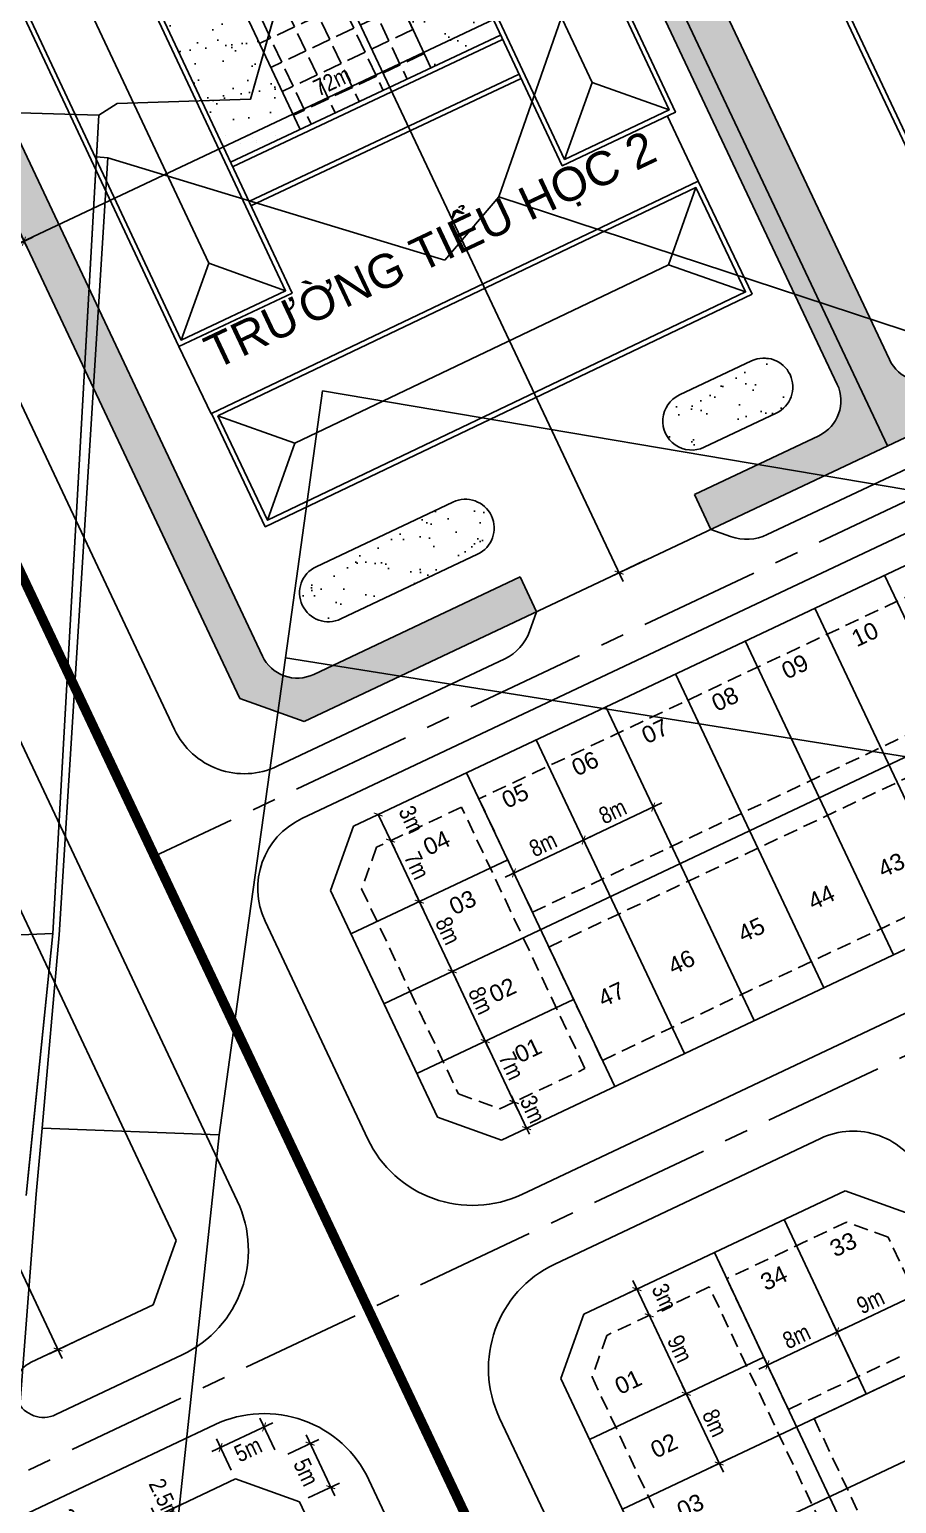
# Model space of a CAD drawing. Extents: x 597165 to 598689, y 1181586 to 1183364.
# Drawn here: x 597828.9 to 597919, y 1182307.9 to 1182460.9 of the extents above; entities that cross this region are included whole.
import ezdxf
from ezdxf.enums import TextEntityAlignment as Align

# ---------------------------------------------------------------- set-up
doc = ezdxf.new("R2010")
doc.units = 0
doc.header["$MEASUREMENT"] = 0
doc.linetypes.add('CENTER', pattern=[2, 1.25, -0.25, 0.25, -0.25])
doc.linetypes.add('DASHED', pattern=[0.75, 0.5, -0.25])
doc.layers.get('0').update_dxf_attribs({"linetype": 'CONTINUOUS'})
doc.layers.get('DEFPOINTS').update_dxf_attribs({"color": 8, "linetype": 'CONTINUOUS'})
for name, color, linetype in [('CGXD', 3, 'CONTINUOUS'), ('DIM-T', 7, 'CONTINUOUS'), ('DTEXT', 7, 'CONTINUOUS'), ('HA-CAY-XANH-KO', 3, 'CONTINUOUS'), ('HA-SAN', 41, 'CONTINUOUS'), ('NEN-HT', 8, 'CONTINUOUS'), ('NET-02', 2, 'CONTINUOUS'), ('NET-03', 3, 'CONTINUOUS'), ('NET-LE', 3, 'CONTINUOUS'), ('NET-LE-CO', 3, 'CONTINUOUS'), ('NET-LENGOAI', 4, 'CONTINUOUS'), ('NET-LETRONG', 5, 'CONTINUOUS'), ('NET-PLO', 2, 'CONTINUOUS'), ('NET-RANH-DAT', 7, 'CONTINUOUS'), ('NET-TIM', 2, 'CENTER'), ('TEXT-SOLO', 7, 'CONTINUOUS')]:
    doc.layers.add(name, color=color, linetype=linetype)
doc.styles.add('AVO', font='VHELVEN.TTF')
doc.styles.add('VHEL-C-R', font='VHELVCN.TTF')
doc.styles.add('VHEL-R', font='VHELVEN.TTF')
doc.dimstyles.new('TL1000', dxfattribs={"dimscale": 0, "dimtxt": 2, "dimasz": 0.7, "dimexe": 1, "dimexo": 1, "dimgap": 0.5, "dimtad": 1, "dimdec": 1, "dimzin": 12, "dimtxsty": 'VHEL-C-R', "dimblk1": 'ARCHTICK', "dimblk2": 'ARCHTICK', "dimsah": 1, "dimcen": -0.09, "dimdle": 1, "dimclrd": 256, "dimclre": 256, "dimclrt": 256, "dimazin": 3, "dimtfac": 0.005, "dimtdec": 1, "dimtix": 1, "dimtmove": 0, "dimatfit": 3, "dimtolj": 1, "dimtzin": 0})
pattern_1 = [(242.5483, (597971.2955, 1182505.2794), (1.745706, -3.437875), [0, -3.04, 0, -3.4, 0, -3.25]), (212.5483, (597971.2955, 1182505.2794), (-0.81697, -6.61204), [0, -1.64, 0, -2.74, 0, -1.05]), (172.5483, (597973.524, 1182506.321), (-5.637727, -2.6472), [0, -1, 0, -3.6, 0, -4.7]), (162.5483, (597973.524, 1182506.321), (-4.70362, -4.13575), [0, -0.5, 0, -2.36, 0, -2.7])]

# ---------------------------------------------------------------- blocks, each defined once
blk = doc.blocks.new('_ARCHTICK')
at = {"color": 0, "linetype": 'BYBLOCK', "const_width": 0.15}
blk.add_lwpolyline([(-0.5, -0.5), (0.5, 0.5)], dxfattribs=at)
blk = doc.blocks.new('*D277')
at = {"linetype": 'BYBLOCK'}
for p, q in [((597844.74, 1182307.87), (597841.13, 1182306.16)), ((597841.6, 1182307.49), (597843.1, 1182304.32)), ((597845.81, 1182305.6), (597842.19, 1182303.9))]:
    blk.add_line(p, q, dxfattribs=at)
at = {"layer": 'DEFPOINTS', "color": 0, "linetype": 'BYBLOCK'}
for p in [(597845.65, 1182308.29), (597846.71, 1182306.03), (597843.1, 1182304.32)]:
    blk.add_point(p, dxfattribs=at)
at = {"linetype": 'BYBLOCK', "xscale": 0.7, "yscale": 0.7, "zscale": 0.7}
for p, rotation in [((597842.03, 1182306.58), 115.2825172538964), ((597843.1, 1182304.32), 295.2825172538964)]:
    blk.add_blockref('_ARCHTICK', p, dxfattribs=dict(at, rotation=rotation))
at = {"linetype": 'BYBLOCK', "insert": (597842.99, 1182308.35), "char_height": 1.75, "attachment_point": 5, "rotation": 295.2825, "style": 'VHEL-C-R'}
blk.add_mtext('\\A1;2.5m', dxfattribs=at)
blk = doc.blocks.new('*D273')
at = {"linetype": 'BYBLOCK'}
for p, q in [((597835.48, 1182303.49), (597831.86, 1182301.78)), ((597832.34, 1182303.11), (597833.84, 1182299.95)), ((597836.55, 1182301.23), (597832.93, 1182299.52))]:
    blk.add_line(p, q, dxfattribs=at)
at = {"layer": 'DEFPOINTS', "color": 0, "linetype": 'BYBLOCK'}
for p in [(597836.38, 1182303.92), (597837.45, 1182301.66), (597833.84, 1182299.95)]:
    blk.add_point(p, dxfattribs=at)
at = {"linetype": 'BYBLOCK', "xscale": 0.7, "yscale": 0.7, "zscale": 0.7}
for p, rotation in [((597832.77, 1182302.21), 115.2825172514839), ((597833.84, 1182299.95), 295.2825172514839)]:
    blk.add_blockref('_ARCHTICK', p, dxfattribs=dict(at, rotation=rotation))
at = {"linetype": 'BYBLOCK', "insert": (597833.48, 1182305.22), "char_height": 1.75, "attachment_point": 5, "rotation": 295.2825, "style": 'VHEL-C-R'}
blk.add_mtext('\\A1;2.5m', dxfattribs=at)
blk = doc.blocks.new('*D1530')
at = {"linetype": 'BYBLOCK'}
for p, q in [((597825.38, 1182445.22), (597828.79, 1182438)), ((597800.33, 1182425.67), (597829.27, 1182439.33)), ((597798.25, 1182432.41), (597801.67, 1182425.19))]:
    blk.add_line(p, q, dxfattribs=at)
at = {"layer": 'DEFPOINTS', "color": 0, "linetype": 'BYBLOCK'}
for p in [(597824.95, 1182446.13), (597828.36, 1182438.91), (597797.83, 1182433.32)]:
    blk.add_point(p, dxfattribs=at)
at = {"linetype": 'BYBLOCK', "xscale": 0.7, "yscale": 0.7, "zscale": 0.7}
for p, rotation in [((597828.36, 1182438.91), 25.28251725393349), ((597801.24, 1182426.09), 205.2825172539335)]:
    blk.add_blockref('_ARCHTICK', p, dxfattribs=dict(at, rotation=rotation))
at = {"linetype": 'BYBLOCK', "insert": (597810.92, 1182432.99), "char_height": 1.75, "attachment_point": 5, "rotation": 25.2825, "style": 'VHEL-C-R'}
blk.add_mtext('\\A1;30m', dxfattribs=at)
blk = doc.blocks.new('*D48')
at = {"linetype": 'BYBLOCK'}
for p, q in [((597847.87, 1182313.33), (597854.2, 1182316.32)), ((597854.4, 1182313.53), (597852.86, 1182316.79)), ((597849.88, 1182311.4), (597848.34, 1182314.66))]:
    blk.add_line(p, q, dxfattribs=at)
at = {"layer": 'DEFPOINTS', "color": 0, "linetype": 'BYBLOCK'}
for p in [(597853.29, 1182315.89), (597854.83, 1182312.63), (597850.31, 1182310.49)]:
    blk.add_point(p, dxfattribs=at)
at = {"linetype": 'BYBLOCK', "xscale": 0.7, "yscale": 0.7, "zscale": 0.7}
for p, rotation in [((597853.29, 1182315.89), 25.28251725758189), ((597848.77, 1182313.75), 205.2825172575819)]:
    blk.add_blockref('_ARCHTICK', p, dxfattribs=dict(at, rotation=rotation))
at = {"linetype": 'BYBLOCK', "insert": (597851.63, 1182313.56), "char_height": 1.75, "attachment_point": 5, "rotation": 25.2825, "style": 'VHEL-C-R'}
blk.add_mtext('\\A1;5m', dxfattribs=at)
blk = doc.blocks.new('*D47')
at = {"linetype": 'BYBLOCK'}
for p, q in [((597855.74, 1182313.06), (597858.98, 1182314.59)), ((597860.64, 1182308.74), (597857.65, 1182315.07)), ((597857.87, 1182308.54), (597861.11, 1182310.07))]:
    blk.add_line(p, q, dxfattribs=at)
at = {"layer": 'DEFPOINTS', "color": 0, "linetype": 'BYBLOCK'}
for p in [(597858.07, 1182314.16), (597854.83, 1182312.63), (597856.97, 1182308.11)]:
    blk.add_point(p, dxfattribs=at)
at = {"linetype": 'BYBLOCK', "xscale": 0.7, "yscale": 0.7, "zscale": 0.7}
for p, rotation in [((597858.07, 1182314.16), 115.2825172467925), ((597860.21, 1182309.64), 295.2825172467925)]:
    blk.add_blockref('_ARCHTICK', p, dxfattribs=dict(at, rotation=rotation))
at = {"linetype": 'BYBLOCK', "insert": (597857.65, 1182311.2), "char_height": 1.75, "attachment_point": 5, "rotation": 295.2825, "style": 'VHEL-C-R'}
blk.add_mtext('\\A1;5m', dxfattribs=at)
blk = doc.blocks.new('*D42')
at = {"linetype": 'BYBLOCK'}
for p, q in [((597777.21, 1182446.74), (597773.59, 1182445.04)), ((597774.07, 1182446.37), (597832.33, 1182323.01)), ((597834.61, 1182325.2), (597831, 1182323.49))]:
    blk.add_line(p, q, dxfattribs=at)
at = {"layer": 'DEFPOINTS', "color": 0, "linetype": 'BYBLOCK'}
for p in [(597778.11, 1182447.17), (597835.52, 1182325.63), (597831.9, 1182323.92)]:
    blk.add_point(p, dxfattribs=at)
at = {"linetype": 'BYBLOCK', "xscale": 0.7, "yscale": 0.7, "zscale": 0.7}
for p, rotation in [((597774.49, 1182445.46), 115.2825172571373), ((597831.9, 1182323.92), 295.2825172571373)]:
    blk.add_blockref('_ARCHTICK', p, dxfattribs=dict(at, rotation=rotation))
at = {"linetype": 'BYBLOCK', "insert": (597808.24, 1182379.17), "char_height": 1.75, "attachment_point": 5, "rotation": 295.2825, "style": 'VHEL-C-R'}
blk.add_mtext('\\A1;134.4m', dxfattribs=at)
blk = doc.blocks.new('*D1409')
at = {"linetype": 'BYBLOCK'}
for p, q in [((597904.64, 1182321.9), (597913.68, 1182326.17)), ((597914, 1182323.16), (597912.35, 1182326.65)), ((597906.77, 1182319.75), (597905.12, 1182323.23))]:
    blk.add_line(p, q, dxfattribs=at)
at = {"layer": 'DEFPOINTS', "color": 0, "linetype": 'BYBLOCK'}
for p in [(597912.78, 1182325.75), (597914.43, 1182322.26), (597907.19, 1182318.84)]:
    blk.add_point(p, dxfattribs=at)
at = {"linetype": 'BYBLOCK', "xscale": 0.7, "yscale": 0.7, "zscale": 0.7}
for p, rotation in [((597912.78, 1182325.75), 25.28251725395095), ((597905.55, 1182322.33), 205.2825172539509)]:
    blk.add_blockref('_ARCHTICK', p, dxfattribs=dict(at, rotation=rotation))
at = {"linetype": 'BYBLOCK', "insert": (597908.57, 1182325.3), "char_height": 1.75, "attachment_point": 5, "rotation": 25.2825, "style": 'VHEL-C-R'}
blk.add_mtext('\\A1;8m', dxfattribs=at)
blk = doc.blocks.new('*D1408')
at = {"linetype": 'BYBLOCK'}
for p, q in [((597911.88, 1182325.32), (597921.82, 1182330.02)), ((597914, 1182323.16), (597912.35, 1182326.65))]:
    blk.add_line(p, q, dxfattribs=at)
at = {"layer": 'DEFPOINTS', "color": 0, "linetype": 'BYBLOCK'}
for p in [(597920.92, 1182329.59), (597920.92, 1182329.59), (597914.43, 1182322.26)]:
    blk.add_point(p, dxfattribs=at)
at = {"linetype": 'BYBLOCK', "xscale": 0.7, "yscale": 0.7, "zscale": 0.7}
for p, rotation in [((597920.92, 1182329.59), 25.28251725395091), ((597912.78, 1182325.75), 205.2825172539509)]:
    blk.add_blockref('_ARCHTICK', p, dxfattribs=dict(at, rotation=rotation))
at = {"linetype": 'BYBLOCK', "insert": (597916.25, 1182328.93), "char_height": 1.75, "attachment_point": 5, "rotation": 25.2825, "style": 'VHEL-C-R'}
blk.add_mtext('\\A1;9m', dxfattribs=at)
blk = doc.blocks.new('*D1280')
at = {"linetype": 'BYBLOCK'}
for p, q in [((597879.27, 1182349.61), (597878.97, 1182350.24)), ((597880.55, 1182346.89), (597879.27, 1182349.61)), ((597880.07, 1182349.99), (597880.17, 1182350.03)), ((597880.55, 1182346.89), (597880.85, 1182346.26)), ((597881.35, 1182347.28), (597881.45, 1182347.32))]:
    blk.add_line(p, q, dxfattribs=at)
at = {"layer": 'DEFPOINTS', "color": 0, "linetype": 'BYBLOCK'}
for p in [(597879.27, 1182349.61), (597879.17, 1182349.56), (597880.45, 1182346.85)]:
    blk.add_point(p, dxfattribs=at)
at = {"linetype": 'BYBLOCK', "xscale": 0.7, "yscale": 0.7, "zscale": 0.7}
for p, rotation in [((597879.27, 1182349.61), 295.2825175137839), ((597880.55, 1182346.89), 115.2825175137839)]:
    blk.add_blockref('_ARCHTICK', p, dxfattribs=dict(at, rotation=rotation))
at = {"linetype": 'BYBLOCK', "insert": (597881.17, 1182348.85), "char_height": 1.75, "attachment_point": 5, "rotation": 295.2825, "style": 'VHEL-C-R'}
blk.add_mtext('\\A1;3m', dxfattribs=at)
blk = doc.blocks.new('*D1279')
at = {"linetype": 'BYBLOCK'}
for p, q in [((597879.66, 1182348.69), (597875.82, 1182356.83)), ((597880.04, 1182349.97), (597880.14, 1182350.02))]:
    blk.add_line(p, q, dxfattribs=at)
at = {"layer": 'DEFPOINTS', "color": 0, "linetype": 'BYBLOCK'}
for p in [(597876.25, 1182355.92), (597876.25, 1182355.92), (597879.14, 1182349.55)]:
    blk.add_point(p, dxfattribs=at)
at = {"linetype": 'BYBLOCK', "xscale": 0.7, "yscale": 0.7, "zscale": 0.7}
for p, rotation in [((597876.25, 1182355.92), 115.2825175137839), ((597879.23, 1182349.59), 295.2825175137839)]:
    blk.add_blockref('_ARCHTICK', p, dxfattribs=dict(at, rotation=rotation))
at = {"linetype": 'BYBLOCK', "insert": (597878.98, 1182353.34), "char_height": 1.75, "attachment_point": 5, "rotation": 295.2825, "style": 'VHEL-C-R'}
blk.add_mtext('\\A1;7m', dxfattribs=at)
blk = doc.blocks.new('*D1278')
at = {"linetype": 'BYBLOCK'}
blk.add_line((597876.67, 1182355.02), (597872.4, 1182364.06), dxfattribs=at)
at = {"layer": 'DEFPOINTS', "color": 0, "linetype": 'BYBLOCK'}
for p in [(597872.83, 1182363.16), (597872.83, 1182363.16), (597876.25, 1182355.92)]:
    blk.add_point(p, dxfattribs=at)
at = {"linetype": 'BYBLOCK', "xscale": 0.7, "yscale": 0.7, "zscale": 0.7}
for p, rotation in [((597872.83, 1182363.16), 115.2825175137839), ((597876.25, 1182355.92), 295.2825175137839)]:
    blk.add_blockref('_ARCHTICK', p, dxfattribs=dict(at, rotation=rotation))
at = {"linetype": 'BYBLOCK', "insert": (597875.8, 1182360.13), "char_height": 1.75, "attachment_point": 5, "rotation": 295.2825, "style": 'VHEL-C-R'}
blk.add_mtext('\\A1;8m', dxfattribs=at)
blk = doc.blocks.new('*D1277')
at = {"linetype": 'BYBLOCK'}
blk.add_line((597873.26, 1182362.25), (597868.98, 1182371.29), dxfattribs=at)
at = {"layer": 'DEFPOINTS', "color": 0, "linetype": 'BYBLOCK'}
for p in [(597869.41, 1182370.39), (597869.41, 1182370.39), (597872.83, 1182363.16)]:
    blk.add_point(p, dxfattribs=at)
at = {"linetype": 'BYBLOCK', "xscale": 0.7, "yscale": 0.7, "zscale": 0.7}
for p, rotation in [((597869.41, 1182370.39), 115.2825175137839), ((597872.83, 1182363.16), 295.2825175137839)]:
    blk.add_blockref('_ARCHTICK', p, dxfattribs=dict(at, rotation=rotation))
at = {"linetype": 'BYBLOCK', "insert": (597872.38, 1182367.37), "char_height": 1.75, "attachment_point": 5, "rotation": 295.2825, "style": 'VHEL-C-R'}
blk.add_mtext('\\A1;8m', dxfattribs=at)
blk = doc.blocks.new('*D1276')
at = {"linetype": 'BYBLOCK'}
blk.add_line((597869.84, 1182369.49), (597866, 1182377.62), dxfattribs=at)
at = {"layer": 'DEFPOINTS', "color": 0, "linetype": 'BYBLOCK'}
for p in [(597866.42, 1182376.72), (597866.42, 1182376.72), (597869.41, 1182370.39)]:
    blk.add_point(p, dxfattribs=at)
at = {"linetype": 'BYBLOCK', "xscale": 0.7, "yscale": 0.7, "zscale": 0.7}
for p, rotation in [((597866.42, 1182376.72), 115.2825175137839), ((597869.41, 1182370.39), 295.2825175137839)]:
    blk.add_blockref('_ARCHTICK', p, dxfattribs=dict(at, rotation=rotation))
at = {"linetype": 'BYBLOCK', "insert": (597869.16, 1182374.14), "char_height": 1.75, "attachment_point": 5, "rotation": 295.2825, "style": 'VHEL-C-R'}
blk.add_mtext('\\A1;7m', dxfattribs=at)
blk = doc.blocks.new('*D1275')
at = {"linetype": 'BYBLOCK'}
blk.add_line((597866.85, 1182375.82), (597865.14, 1182379.43), dxfattribs=at)
at = {"layer": 'DEFPOINTS', "color": 0, "linetype": 'BYBLOCK'}
for p in [(597865.14, 1182379.43), (597865.14, 1182379.43), (597866.42, 1182376.72)]:
    blk.add_point(p, dxfattribs=at)
at = {"linetype": 'BYBLOCK', "xscale": 0.7, "yscale": 0.7, "zscale": 0.7}
for p, rotation in [((597865.14, 1182379.43), 115.2825175137839), ((597866.42, 1182376.72), 295.2825175137839)]:
    blk.add_blockref('_ARCHTICK', p, dxfattribs=dict(at, rotation=rotation))
at = {"linetype": 'BYBLOCK', "insert": (597868.58, 1182378.9), "char_height": 1.75, "attachment_point": 5, "rotation": 295.2825, "style": 'VHEL-C-R'}
blk.add_mtext('\\A1;3m', dxfattribs=at)
blk = doc.blocks.new('*D1274')
at = {"linetype": 'BYBLOCK'}
for p, q in [((597892.12, 1182330.24), (597891.1, 1182329.76)), ((597891.57, 1182331.09), (597893.71, 1182326.57)), ((597893.09, 1182327.38), (597892.38, 1182327.05))]:
    blk.add_line(p, q, dxfattribs=at)
at = {"layer": 'DEFPOINTS', "color": 0, "linetype": 'BYBLOCK'}
for p in [(597893.02, 1182330.67), (597893.28, 1182327.47), (597894, 1182327.81)]:
    blk.add_point(p, dxfattribs=at)
at = {"linetype": 'BYBLOCK', "xscale": 0.7, "yscale": 0.7, "zscale": 0.7}
for p, rotation in [((597892, 1182330.19), 115.2825175155717), ((597893.28, 1182327.47), 295.2825175155717)]:
    blk.add_blockref('_ARCHTICK', p, dxfattribs=dict(at, rotation=rotation))
at = {"linetype": 'BYBLOCK', "insert": (597894.85, 1182329.34), "char_height": 1.75, "attachment_point": 5, "rotation": 295.2825, "style": 'VHEL-C-R'}
blk.add_mtext('\\A1;3m', dxfattribs=at)
blk = doc.blocks.new('*D1273')
at = {"linetype": 'BYBLOCK'}
for p, q in [((597892.85, 1182328.38), (597897.55, 1182318.43)), ((597893.09, 1182327.38), (597892.38, 1182327.05)), ((597898.16, 1182319.82), (597896.22, 1182318.91))]:
    blk.add_line(p, q, dxfattribs=at)
at = {"layer": 'DEFPOINTS', "color": 0, "linetype": 'BYBLOCK'}
for p in [(597894, 1182327.81), (597897.12, 1182319.33), (597899.07, 1182320.25)]:
    blk.add_point(p, dxfattribs=at)
at = {"linetype": 'BYBLOCK', "xscale": 0.7, "yscale": 0.7, "zscale": 0.7}
for p, rotation in [((597893.28, 1182327.47), 115.2825175155717), ((597897.12, 1182319.33), 295.2825175155717)]:
    blk.add_blockref('_ARCHTICK', p, dxfattribs=dict(at, rotation=rotation))
at = {"linetype": 'BYBLOCK', "insert": (597896.46, 1182324), "char_height": 1.75, "attachment_point": 5, "rotation": 295.2825, "style": 'VHEL-C-R'}
blk.add_mtext('\\A1;9m', dxfattribs=at)
blk = doc.blocks.new('*D1272')
at = {"linetype": 'BYBLOCK'}
for p, q in [((597898.16, 1182319.82), (597896.22, 1182318.91)), ((597896.7, 1182320.24), (597900.97, 1182311.2)), ((597901.98, 1182312.78), (597899.64, 1182311.67))]:
    blk.add_line(p, q, dxfattribs=at)
at = {"layer": 'DEFPOINTS', "color": 0, "linetype": 'BYBLOCK'}
for p in [(597899.07, 1182320.25), (597902.88, 1182313.21), (597900.54, 1182312.1)]:
    blk.add_point(p, dxfattribs=at)
at = {"linetype": 'BYBLOCK', "xscale": 0.7, "yscale": 0.7, "zscale": 0.7}
for p, rotation in [((597897.12, 1182319.33), 115.2825175155717), ((597900.54, 1182312.1), 295.2825175155717)]:
    blk.add_blockref('_ARCHTICK', p, dxfattribs=dict(at, rotation=rotation))
at = {"linetype": 'BYBLOCK', "insert": (597900.09, 1182316.31), "char_height": 1.75, "attachment_point": 5, "rotation": 295.2825, "style": 'VHEL-C-R'}
blk.add_mtext('\\A1;8m', dxfattribs=at)
blk = doc.blocks.new('*D1248')
at = {"linetype": 'BYBLOCK'}
blk.add_line((597878.32, 1182372.94), (597887.37, 1182377.21), dxfattribs=at)
at = {"layer": 'DEFPOINTS', "color": 0, "linetype": 'BYBLOCK'}
for p in [(597886.46, 1182376.78), (597886.46, 1182376.78), (597879.23, 1182373.37)]:
    blk.add_point(p, dxfattribs=at)
at = {"linetype": 'BYBLOCK', "xscale": 0.7, "yscale": 0.7, "zscale": 0.7}
for p, rotation in [((597886.46, 1182376.78), 25.28251725323862), ((597879.23, 1182373.37), 205.2825172532386)]:
    blk.add_blockref('_ARCHTICK', p, dxfattribs=dict(at, rotation=rotation))
at = {"linetype": 'BYBLOCK', "insert": (597882.25, 1182376.34), "char_height": 1.75, "attachment_point": 5, "rotation": 25.2825, "style": 'VHEL-C-R'}
blk.add_mtext('\\A1;8m', dxfattribs=at)
blk = doc.blocks.new('*D1247')
at = {"linetype": 'BYBLOCK'}
blk.add_line((597885.56, 1182376.36), (597894.6, 1182380.63), dxfattribs=at)
at = {"layer": 'DEFPOINTS', "color": 0, "linetype": 'BYBLOCK'}
for p in [(597893.69, 1182380.2), (597893.69, 1182380.2), (597886.46, 1182376.78)]:
    blk.add_point(p, dxfattribs=at)
at = {"linetype": 'BYBLOCK', "xscale": 0.7, "yscale": 0.7, "zscale": 0.7}
for p, rotation in [((597893.69, 1182380.2), 25.28251725323862), ((597886.46, 1182376.78), 205.2825172532386)]:
    blk.add_blockref('_ARCHTICK', p, dxfattribs=dict(at, rotation=rotation))
at = {"linetype": 'BYBLOCK', "insert": (597889.48, 1182379.75), "char_height": 1.75, "attachment_point": 5, "rotation": 25.2825, "style": 'VHEL-C-R'}
blk.add_mtext('\\A1;8m', dxfattribs=at)
blk = doc.blocks.new('*D1101')
at = {"linetype": 'BYBLOCK'}
for p, q in [((597892.19, 1182472.37), (597893.9, 1182468.75)), ((597827.46, 1182438.48), (597894.37, 1182470.08)), ((597827.08, 1182441.62), (597828.79, 1182438))]:
    blk.add_line(p, q, dxfattribs=at)
at = {"layer": 'DEFPOINTS', "color": 0, "linetype": 'BYBLOCK'}
for p in [(597891.76, 1182473.27), (597893.47, 1182469.66), (597826.66, 1182442.52)]:
    blk.add_point(p, dxfattribs=at)
at = {"linetype": 'BYBLOCK', "xscale": 0.7, "yscale": 0.7, "zscale": 0.7}
for p, rotation in [((597893.47, 1182469.66), 25.28251725433237), ((597828.36, 1182438.91), 205.2825172543324)]:
    blk.add_blockref('_ARCHTICK', p, dxfattribs=dict(at, rotation=rotation))
at = {"linetype": 'BYBLOCK', "insert": (597860.33, 1182455.52), "char_height": 1.75, "attachment_point": 5, "rotation": 25.2825, "style": 'VHEL-C-R'}
blk.add_mtext('\\A1;72m', dxfattribs=at)
blk = doc.blocks.new('*D1099')
at = {"linetype": 'BYBLOCK'}
for p, q in [((597891.24, 1182638.84), (597887.62, 1182637.14)), ((597888.1, 1182638.47), (597979.24, 1182445.49)), ((597981.53, 1182447.68), (597977.91, 1182445.97))]:
    blk.add_line(p, q, dxfattribs=at)
at = {"layer": 'DEFPOINTS', "color": 0, "linetype": 'BYBLOCK'}
for p in [(597892.14, 1182639.27), (597982.43, 1182448.1), (597978.82, 1182446.4)]:
    blk.add_point(p, dxfattribs=at)
at = {"linetype": 'BYBLOCK', "xscale": 0.7, "yscale": 0.7, "zscale": 0.7}
for p, rotation in [((597888.52, 1182637.56), 115.2825175156824), ((597978.82, 1182446.4), 295.2825175156824)]:
    blk.add_blockref('_ARCHTICK', p, dxfattribs=dict(at, rotation=rotation))
at = {"linetype": 'BYBLOCK', "insert": (597935.03, 1182542.62), "char_height": 2, "attachment_point": 5, "rotation": 295.2825, "style": 'VHEL-C-R'}
blk.add_mtext('\\A1;211.4m', dxfattribs=at)
blk = doc.blocks.new('*D1097')
at = {"linetype": 'BYBLOCK'}
for p, q in [((597829.32, 1182533.29), (597890.58, 1182403.61)), ((597892.86, 1182405.8), (597889.25, 1182404.09))]:
    blk.add_line(p, q, dxfattribs=at)
at = {"layer": 'DEFPOINTS', "color": 0, "linetype": 'BYBLOCK'}
for p in [(597833.37, 1182534.1), (597893.77, 1182406.22), (597890.15, 1182404.52)]:
    blk.add_point(p, dxfattribs=at)
at = {"linetype": 'BYBLOCK', "xscale": 0.7, "yscale": 0.7, "zscale": 0.7}
for p, rotation in [((597829.75, 1182532.39), 115.2825172547005), ((597890.15, 1182404.52), 295.2825172547005)]:
    blk.add_blockref('_ARCHTICK', p, dxfattribs=dict(at, rotation=rotation))
at = {"linetype": 'BYBLOCK', "insert": (597861.31, 1182469.09), "char_height": 2, "attachment_point": 5, "rotation": 295.2825, "style": 'VHEL-C-R'}
blk.add_mtext('\\A1;141.4m', dxfattribs=at)

msp = doc.modelspace()

# ---------------------------------------------------------------- hatches: boundary and pattern name
at = {"layer": 'HA-CAY-XANH-KO'}
h = msp.add_hatch(dxfattribs=at)
h.set_pattern_fill('AR-SAND', color=256, scale=2, angle=359.765823, style=0)
h.set_pattern_definition(pattern_1)
edge = h.paths.add_edge_path()
edge.add_line((598011.7828, 1182466.3894), (598013.4912, 1182462.7726))
edge.add_line((598013.4912, 1182462.7726), (598037.2823, 1182474.0097))
edge.add_line((598037.2823, 1182474.0097), (598041.7985, 1182481.1451))
edge.add_line((598041.7985, 1182481.1451), (598041.7727, 1182507.7329))
edge.add_line((598041.7727, 1182507.7329), (598041.768, 1182513.9225))
edge.add_line((598041.768, 1182513.9225), (597966.0698, 1182674.1899))
edge.add_line((597966.0698, 1182674.1899), (597918.7677, 1182651.848))
edge.add_line((597918.7677, 1182651.848), (597921.3302, 1182646.4227))
edge.add_line((597921.3302, 1182646.4227), (597959.5901, 1182664.4938))
edge.add_arc((597961.2985, 1182660.877), 4, 25.282517, 115.282517, ccw=False)
edge.add_line((597964.9153, 1182662.5853), (597967.1045, 1182657.9504))
edge.add_arc((597967.727, 1182653.6655), 4.3298, -47.701248, 98.266283, ccw=False)
edge.add_line((597970.641, 1182650.463), (598035.3858, 1182513.3861))
edge.add_arc((598031.7689, 1182511.6778), 4, 0.05553, 25.282517, ccw=False)
edge.add_line((598035.7689, 1182511.6817), (598035.7993, 1182480.2713))
edge.add_arc((598031.7994, 1182480.2674), 4, -64.717482, 0.05553, ccw=False)
edge.add_line((598033.5077, 1182476.6506), (598011.7828, 1182466.3894))
edge = h.paths.add_edge_path()
edge.add_line((597995.4069, 1182454.2309), (597993.6986, 1182457.8478))
edge.add_line((597993.6986, 1182457.8478), (597923.5439, 1182424.712))
edge.add_arc((597921.8355, 1182428.3288), 4, 205.282517, 295.282518, ccw=False)
edge.add_line((597918.2187, 1182426.6205), (597835.6129, 1182601.5126))
edge.add_arc((597839.2297, 1182603.2209), 4, 115.282517, 205.282517, ccw=False)
edge.add_line((597837.5214, 1182606.8377), (597885.1617, 1182629.3394))
edge.add_line((597885.1617, 1182629.3394), (597882.5992, 1182634.7647))
edge.add_line((597882.5992, 1182634.7647), (597827.7252, 1182608.8464))
edge.add_line((597827.7252, 1182608.8464), (597918.0185, 1182417.6785))
edge.add_line((597918.0185, 1182417.6785), (597995.4069, 1182454.2309))
h = msp.add_hatch(dxfattribs=at)
h.set_pattern_fill('AR-SAND', color=256, scale=2, angle=359.765823, style=0)
h.set_pattern_definition([(37.26582263, (0, 0), (-0.11023521, 3.854130278), [0, -3.04, 0, -3.4, 0, -3.25]), (7.26582263, (0, 0), (3.562592942, 5.629778284), [0, -1.64, 0, -2.74, 0, -1.05]), (327.26582263, (-2.46, 0.01), (6.228277961, -0.014137947), [0, -1, 0, -3.6, 0, -4.7]), (317.26582263, (-2.46, 0.01), (6.019377384, 1.73076346), [0, -0.5, 0, -2.36, 0, -2.7])])
edge = h.paths.add_edge_path()
edge.add_line((597881.5877, 1182400.4713), (597879.8794, 1182404.0882))
edge.add_line((597879.8794, 1182404.0882), (597858.4405, 1182393.9621))
edge.add_arc((597856.7322, 1182397.5789), 4, 205.282517, 295.282518, ccw=False)
edge.add_line((597853.1154, 1182395.8706), (597810.0928, 1182486.9575))
edge.add_line((597810.0928, 1182486.9575), (597806.4759, 1182485.2492))
edge.add_line((597806.4759, 1182485.2492), (597850.7798, 1182391.4496))
edge.add_line((597850.7798, 1182391.4496), (597857.4362, 1182389.064))
edge.add_line((597857.4362, 1182389.064), (597881.5877, 1182400.4713))
edge = h.paths.add_edge_path()
edge.add_line((597897.9636, 1182412.6298), (597899.672, 1182409.0129))
edge.add_line((597899.672, 1182409.0129), (597918.0185, 1182417.6785))
edge.add_line((597918.0185, 1182417.6785), (597857.6209, 1182545.5515))
edge.add_line((597857.6209, 1182545.5515), (597792.5176, 1182514.8016))
edge.add_line((597792.5176, 1182514.8016), (597797.9343, 1182503.3335))
edge.add_line((597797.9343, 1182503.3335), (597801.5511, 1182505.0418))
edge.add_line((597801.5511, 1182505.0418), (597799.5511, 1182509.2762))
edge.add_arc((597803.168, 1182510.9845), 4, 115.282517, 205.282517, ccw=False)
edge.add_line((597801.4596, 1182514.6014), (597853.904, 1182539.3721))
edge.add_arc((597855.6123, 1182535.7553), 4, 25.282517, 115.282517, ccw=False)
edge.add_line((597859.2292, 1182537.4636), (597859.471, 1182536.9517))
edge.add_arc((597857.8556, 1182532.9344), 4.3298, -17.529977, 68.095011, ccw=False)
edge.add_line((597861.9844, 1182531.6303), (597912.7934, 1182424.058))
edge.add_arc((597909.1766, 1182422.3497), 4, -64.717482, 25.282517, ccw=False)
edge.add_line((597910.8849, 1182418.7328), (597897.9636, 1182412.6298))
h = msp.add_hatch(dxfattribs=at)
h.set_pattern_fill('AR-SAND', color=256, scale=2, angle=359.765823, style=0)
h.set_pattern_definition([(37.26582263, (154.4307, 279.414), (-0.11023521, 3.854130278), [0, -3.04, 0, -3.4, 0, -3.25]), (7.26582263, (154.4307, 279.414), (3.562592942, 5.629778284), [0, -1.64, 0, -2.74, 0, -1.05]), (327.26582263, (151.9707, 279.424), (6.228277961, -0.014137947), [0, -1, 0, -3.6, 0, -4.7]), (317.26582263, (151.9707, 279.424), (6.019377384, 1.73076346), [0, -0.5, 0, -2.36, 0, -2.7])])
h.paths.add_polyline_path([(597845.1011, 1182475.8443), (597844.3065, 1182477.6694), (597837.0374, 1182474.2477), (597839.166, 1182469.7232), (597843.6697, 1182471.8504, 0.42078578), (597845.0718, 1182475.9047, -0.00559674)])
h.paths.add_polyline_path([(597865.0855, 1182487.4503), (597857.8896, 1182484.0631), (597861.8386, 1182475.6738, 0.41421356), (597865.8325, 1182474.2424), (597870.3056, 1182476.3552)])
h.paths.add_polyline_path([(597873.6, 1182469.353), (597869.082, 1182467.219, 0.41079748), (597867.6358, 1182463.2569), (597870.5988, 1182456.8877), (597877.8573, 1182460.3044)])
h.paths.add_polyline_path([(597849.7621, 1182465.8805, 0.41421356), (597845.7682, 1182467.3118), (597841.2947, 1182465.1989), (597849.8092, 1182447.1018), (597857.027, 1182450.4993)])
h = msp.add_hatch(dxfattribs=at)
h.set_pattern_fill('AR-SAND', color=256, scale=2, angle=359.765823, style=0)
h.set_pattern_definition(pattern_1)
h.paths.add_polyline_path([(597861.2533, 1182399.7143), (597875.4587, 1182406.4239, 0.99998184), (597872.8962, 1182411.8492), (597858.6908, 1182405.1396, 0.0000022), (597858.6908, 1182405.1396, 1)])
h.paths.add_polyline_path([(597903.9014, 1182426.4937, -1), (597906.4639, 1182421.0684), (597898.9678, 1182417.5278, -1.00001424), (597896.4053, 1182422.9531)])
at = {"layer": 'HA-SAN', "ltscale": 0.5}
h = msp.add_hatch(dxfattribs=at)
h.set_pattern_fill('ANGLE,_O', color=256, scale=10, angle=-90.234177)
h.set_pattern_definition([(115.2825, (597908.4633, 1182421.8455), (-2.486585, -1.174475), [2, -0.75]), (205.2825, (597908.4633, 1182421.8455), (1.174475, -2.486585), [2, -0.75])])
h.paths.add_polyline_path([(597857.0225, 1182450.5088), (597849.7621, 1182465.8805), (597848.0616, 1182467.4233), (597845.7682, 1182467.3118), (597841.2947, 1182465.1989), (597839.166, 1182469.7232), (597843.6808, 1182471.8557), (597845.2126, 1182473.5509), (597845.1106, 1182475.8241), (597844.2537, 1182477.6445), (597857.8831, 1182484.0484), (597861.8438, 1182475.6627), (597863.5391, 1182474.1309), (597865.8325, 1182474.2424), (597870.3088, 1182476.3484), (597873.6, 1182469.353), (597869.0709, 1182467.2138), (597867.5391, 1182465.5186), (597867.6249, 1182463.2809), (597870.5988, 1182456.8877)])

# ---------------------------------------------------------------- linework, layer by layer
at = {"layer": 'CGXD', "linetype": 'DASHED', "ltscale": 3}
for points in [[(598038.8331, 1182443.776), (598038.8219, 1182456.2273), (598037.0843, 1182457.3272), (597875.5972, 1182381.0528), (597881.1493, 1182369.2981)], [(598035.2617, 1182423.2883), (598038.8464, 1182428.9515), (598038.8371, 1182439.3541), (597882.8576, 1182365.6812), (597888.4097, 1182353.9265)], [(597873.7888, 1182380.1987), (597864.9661, 1182376.0315), (597863.4189, 1182371.7146), (597868.4403, 1182361.0834), (597873.4616, 1182350.4523), (597877.7785, 1182348.9051), (597886.6013, 1182353.0723)], [(597918.0787, 1182335.5994), (597913.7618, 1182337.1466), (597901.3222, 1182331.2711), (597907.7285, 1182317.7079), (597923.1001, 1182324.9683)], [(597899.5138, 1182330.4169), (597888.8827, 1182325.3956), (597887.3355, 1182321.0787), (597943.1999, 1182202.8031), (597948.0441, 1182200.6846), (597959.1398, 1182204.1774)], [(597923.9543, 1182323.1599), (597910.3911, 1182316.7536), (597962.991, 1182205.3897), (597974.643, 1182209.0577), (597976.1837, 1182212.5804)]]:
    msp.add_lwpolyline(points, close=True, dxfattribs=at)
at = {"layer": 'NEN-HT', "linetype": 'CONTINUOUS'}
for p, q in [((597865.5, 1182501.58), (597851.89, 1182453.66)), ((597894.91, 1182493.06), (597877.67, 1182443.51)), ((597851.89, 1182453.66), (597838.03, 1182453.21)), ((597836.12, 1182452), (597817.71, 1182452.54)), ((597838.03, 1182453.21), (597836.12, 1182452)), ((597831.36, 1182367.08), (597836.12, 1182452)), ((597835.88, 1182447.65), (597836.12, 1182452)), ((597831.36, 1182367.08), (597835.88, 1182447.65)), ((597837.06, 1182447.55), (597832.03, 1182366.95)), ((597837.06, 1182447.55), (597835.88, 1182447.65)), ((597837.06, 1182447.55), (597867.71, 1182438.27)), ((597872.06, 1182436.94), (597877.67, 1182443.51)), ((597877.67, 1182443.51), (597932.46, 1182425.47)), ((597867.71, 1182438.27), (597872.06, 1182436.94)), ((597855.5, 1182395.67), (597859.36, 1182423.4)), ((597859.36, 1182423.4), (597931.02, 1182411.26)), ((597855.5, 1182395.67), (597850.51, 1182359.75)), ((597855.5, 1182395.67), (597927.84, 1182384.15)), ((597807.35, 1182366.07), (597831.36, 1182367.08)), ((597828.59, 1182339.91), (597831.36, 1182367.08)), ((597828.75, 1182341.67), (597831.36, 1182367.08)), ((597832.03, 1182366.95), (597830.24, 1182346.9)), ((597850.51, 1182359.75), (597848.63, 1182346.2)), ((597830.24, 1182346.9), (597829.63, 1182340.05)), ((597848.63, 1182346.2), (597830.24, 1182346.9)), ((597841.56, 1182280.51), (597848.63, 1182346.2)), ((597829.63, 1182340.05), (597823.47, 1182260.37))]:
    msp.add_line(p, q, dxfattribs=at)
msp.add_lwpolyline([(597865.5, 1182501.58), (597851.89, 1182453.66), (597838.03, 1182453.21), (597836.12, 1182452)], dxfattribs=at)
at = {"layer": 'NET-02'}
for p, q in [((597849.7888, 1182447.0922), (597877.8369, 1182460.2948)), ((597851.9242, 1182442.5711), (597879.9723, 1182455.7737)), ((597898.3607, 1182445.1425), (597895.172, 1182451.8936)), ((597844.4402, 1182427.9769), (597847.8068, 1182421.0114))]:
    msp.add_line(p, q, dxfattribs=at)
for points in [[(597867.0486, 1182513.814), (597895.9979, 1182452.2837), (597884.2431, 1182446.7316), (597855.2939, 1182508.2619)], [(597827.2457, 1182495.0593), (597856.195, 1182433.529), (597844.4402, 1182427.9769), (597815.491, 1182489.5072)], [(597905.0131, 1182480.3354), (597924.3433, 1182439.4098), (597936.098, 1182444.9619), (597916.7679, 1182485.8875)], [(597903.9534, 1182433.407), (597853.4157, 1182409.2836), (597847.8156, 1182421.0156), (597898.3533, 1182445.139)]]:
    msp.add_lwpolyline(points, close=True, dxfattribs=at)
at = {"layer": 'NET-03'}
for p, q in [((597887.3445, 1182455.385), (597863.9473, 1182505.1606)), ((597847.5416, 1182436.6303), (597824.1444, 1182486.4059)), ((597850.0023, 1182446.6401), (597878.0505, 1182459.8427)), ((597851.7107, 1182443.0232), (597879.7588, 1182456.2258)), ((597884.4817, 1182447.3973), (597887.3445, 1182455.385)), ((597895.3323, 1182452.5222), (597887.3445, 1182455.385)), ((597898.1175, 1182444.4724), (597895.2874, 1182436.4729)), ((597844.6788, 1182428.6426), (597847.5416, 1182436.6303)), ((597855.5294, 1182433.7676), (597847.5416, 1182436.6303)), ((597895.2874, 1182436.4729), (597856.4816, 1182417.9497)), ((597903.2868, 1182433.6428), (597895.2874, 1182436.4729)), ((597848.4822, 1182420.7798), (597856.4816, 1182417.9497)), ((597853.6515, 1182409.9503), (597856.4816, 1182417.9497))]:
    msp.add_line(p, q, dxfattribs=at)
for points in [[(597855.9595, 1182508.0233), (597884.4817, 1182447.3973), (597895.3323, 1182452.5222), (597866.8101, 1182513.1483)], [(597855.9595, 1182508.0233), (597884.4817, 1182447.3973), (597895.3323, 1182452.5222), (597866.8101, 1182513.1483)], [(597816.1566, 1182489.2687), (597844.6788, 1182428.6426), (597855.5294, 1182433.7676), (597827.0072, 1182494.3936)], [(597816.1566, 1182489.2687), (597844.6788, 1182428.6426), (597855.5294, 1182433.7676), (597827.0072, 1182494.3936)], [(597916.5293, 1182485.2218), (597935.4324, 1182445.2005), (597924.5818, 1182440.0755), (597905.6788, 1182480.0968)], [(597916.5293, 1182485.2218), (597935.4324, 1182445.2005), (597924.5818, 1182440.0755), (597905.6788, 1182480.0968)], [(597848.4822, 1182420.7798), (597853.6515, 1182409.9503), (597903.2868, 1182433.6428), (597898.1175, 1182444.4724)], [(597848.4822, 1182420.7798), (597853.6515, 1182409.9503), (597903.2868, 1182433.6428), (597898.1175, 1182444.4724)]]:
    msp.add_lwpolyline(points, close=True, dxfattribs=at)
at = {"layer": 'NET-LE'}
msp.add_line((597850.3086, 1182310.4939), (597856.9651, 1182308.1082), dxfattribs=at)
at = {"layer": 'NET-LE-CO'}
for p, q in [((597918.2187, 1182426.6205), (597835.6129, 1182601.5126)), ((597912.7934, 1182424.058), (597859.2292, 1182537.4636)), ((597853.1154, 1182395.8706), (597810.0928, 1182486.9575)), ((597849.7621, 1182465.8805), (597857.0225, 1182450.5088)), ((597867.6506, 1182463.2252), (597870.6032, 1182456.8781)), ((597903.9014, 1182426.4937), (597896.4053, 1182422.9531)), ((597906.4639, 1182421.0684), (597898.9678, 1182417.5278)), ((597910.8849, 1182418.7328), (597897.9636, 1182412.6298)), ((597897.9627, 1182412.6317), (597899.6711, 1182409.0148)), ((597872.8962, 1182411.8492), (597858.6908, 1182405.1396)), ((597875.4587, 1182406.4239), (597861.2533, 1182399.7143)), ((597879.8794, 1182404.0882), (597858.4405, 1182393.9621)), ((597879.8785, 1182404.09), (597881.5868, 1182400.4732))]:
    msp.add_line(p, q, dxfattribs=at)
for centre, radius, start, end in [((597905.1827, 1182423.7811), 3, 295.282518, 115.282518), ((597921.8355, 1182428.3288), 4, 205.282517, 295.282518), ((597909.1766, 1182422.3497), 4, 295.282518, 25.282517), ((597897.6865, 1182420.2405), 3, 115.281364, 295.282518), ((597874.1774, 1182409.1365), 3, 295.282518, 115.282518), ((597859.972, 1182402.427), 3, 115.282518, 295.282518), ((597856.7322, 1182397.5789), 4, 205.282517, 295.282518)]:
    msp.add_arc(centre, radius, start, end, dxfattribs=at)
at = {"layer": 'NET-LENGOAI', "ltscale": 20}
for p, q in [((597843.9982, 1182388.2465), (597803.782, 1182473.3918)), ((597857.211, 1182379.0042), (598033.4063, 1182462.2256)), ((597992.1093, 1182449.3556), (597905.534, 1182408.4639)), ((597804.9514, 1182435.7939), (597850.5078, 1182339.3423)), ((597798.1698, 1182432.5908), (597844.1533, 1182335.235)), ((598040.2685, 1182415.6997), (597880.0466, 1182340.0229)), ((597899.6808, 1182409.006), (597901.7116, 1182408.2781)), ((597881.5874, 1182400.46), (597880.8596, 1182398.4292)), ((597878.2882, 1182395.5951), (597854.6485, 1182384.4295)), ((597853.394, 1182368.3538), (597864.0711, 1182345.7483)), ((597911.0417, 1182345.8152), (597883.4632, 1182332.7892)), ((597844.1533, 1182335.235), (597841.7677, 1182328.5785)), ((597829.1087, 1182322.5993), (597841.7677, 1182328.5785)), ((597831.6712, 1182317.1741), (597844.7823, 1182323.3667)), ((597848.1982, 1182316.1327), (597820.6197, 1182303.1067)), ((597877.7376, 1182316.8137), (597932.7052, 1182200.437)), ((597864.1737, 1182310.4071), (597916.857, 1182198.8667))]:
    msp.add_line(p, q, dxfattribs=at)
for centre, radius, start, end in [((597903.3985, 1182412.985), 5, 250.282518, 295.282518), ((597876.1528, 1182400.1161), 5, 295.282518, 340.282518), ((597851.2319, 1182391.6632), 8, 205.282517, 295.282518), ((597860.6277, 1182371.7705), 8, 115.282518, 205.282517), ((597914.4584, 1182338.5815), 8, 25.282517, 115.282517), ((597874.9216, 1182350.8735), 12, 205.282517, 295.282518), ((597839.6573, 1182334.2173), 12, 295.282517, 25.282517), ((597888.5882, 1182321.9387), 12, 115.282517, 205.282517), ((597830.3899, 1182319.8867), 3, 115.282517, 295.282517), ((597853.3232, 1182305.2821), 12, 25.282517, 115.282517)]:
    msp.add_arc(centre, radius, start, end, dxfattribs=at)
at = {"layer": 'NET-LETRONG'}
for p, q in [((597918.0185, 1182417.6785), (597827.7252, 1182608.8464)), ((597850.7798, 1182391.4496), (597764.7573, 1182573.5754)), ((598037.2823, 1182474.0097), (597857.4362, 1182389.064)), ((597862.5612, 1182378.2134), (598037.2948, 1182460.7444)), ((598037.3307, 1182420.9477), (597877.9362, 1182345.6618)), ((598037.3307, 1182420.9477), (597877.9362, 1182345.6618)), ((597850.7798, 1182391.4496), (597857.4362, 1182389.064)), ((597860.1756, 1182371.5569), (597862.5612, 1182378.2134)), ((597871.2797, 1182348.0474), (597860.1756, 1182371.5569)), ((597860.1756, 1182371.5569), (597871.2797, 1182348.0474)), ((597877.9362, 1182345.6618), (597871.2797, 1182348.0474)), ((597913.6042, 1182340.39), (597886.4778, 1182327.5775)), ((597920.2607, 1182338.0043), (597913.6042, 1182340.39)), ((597886.4778, 1182327.5775), (597884.0922, 1182320.921)), ((597884.0922, 1182320.921), (597940.9676, 1182200.5051)), ((597850.3086, 1182310.4939), (597823.1822, 1182297.6814)), ((597850.3086, 1182310.4939), (597856.9651, 1182308.1082)), ((597856.9651, 1182308.1082), (597912.0833, 1182191.4125))]:
    msp.add_line(p, q, dxfattribs=at)
at = {"layer": 'NET-PLO'}
for p, q in [((598041.8338, 1182442.9814), (597865.7276, 1182359.8022)), ((597917.7182, 1182404.2654), (597933.0932, 1182371.7138)), ((597910.4845, 1182400.8488), (597925.8595, 1182368.2971)), ((597903.2508, 1182397.4321), (597918.6258, 1182364.8804)), ((597896.0171, 1182394.0155), (597911.392, 1182361.4638)), ((597888.7834, 1182390.5988), (597904.1583, 1182358.0471)), ((597881.5497, 1182387.1821), (597896.9246, 1182354.6305)), ((597874.316, 1182383.7655), (597889.6909, 1182351.2138)), ((597878.5868, 1182374.7234), (597862.311, 1182367.0359)), ((597885.4201, 1182360.2559), (597869.1443, 1182352.5685)), ((597907.2747, 1182337.4004), (597915.8163, 1182319.3161)), ((597900.041, 1182333.9837), (597962.3586, 1182202.0456)), ((597926.6669, 1182324.4411), (597890.4984, 1182307.3578)), ((597905.166, 1182323.1332), (597887.0817, 1182314.5915)), ((597930.0836, 1182317.2074), (597893.915, 1182300.1241))]:
    msp.add_line(p, q, dxfattribs=at)
at = {"layer": 'NET-RANH-DAT', "linetype": 'DASHED', "ltscale": 20, "const_width": 1, "flags": 128}
for points in [[(597667.9131, 1182743.4907), (597951.0816, 1182143.98)], [(597667.9131, 1182743.4907), (597951.0773, 1182143.9787)], [(597667.9131, 1182743.4907), (597951.0773, 1182143.9787)]]:
    msp.add_lwpolyline(points, dxfattribs=at)
at = {"layer": 'NET-RANH-DAT', "color": 1, "linetype": 'DASHED', "ltscale": 20, "const_width": 1, "flags": 128}
msp.add_lwpolyline([(597667.9131, 1182743.4907), (597951.0773, 1182143.9787)], dxfattribs=at)
at = {"layer": 'NET-TIM', "ltscale": 10}
for p, q in [((597674.7464, 1182729.0233), (597957.482, 1182130.4189)), ((598048.8066, 1182472.8173), (597841.9145, 1182375.0971)), ((598097.8379, 1182438.4674), (597391.9847, 1182105.0756))]:
    msp.add_line(p, q, dxfattribs=at)

# ---------------------------------------------------------------- texts
at = {"layer": 'DTEXT', "style": 'VHEL-R'}
msp.add_text('TRÖÔØNG TIEÅU HOÏC 2', height=3.5, rotation=25.282517, dxfattribs=at).set_placement((597871.2768, 1182436.4469), align=Align.CENTER)
at = {"layer": 'TEXT-SOLO', "color": 3, "style": 'AVO'}
for s, p in [('10', (597916.043, 1182397.342)), ('09', (597908.779, 1182393.9904)), ('08', (597901.5149, 1182390.6388)), ('07', (597894.2508, 1182387.2873)), ('06', (597886.9867, 1182383.9357)), ('05', (597879.7226, 1182380.5841)), ('04', (597871.5741, 1182375.7017)), ('43', (597918.7738, 1182373.4075)), ('03', (597874.2737, 1182369.5325)), ('44', (597911.5113, 1182370.0525)), ('45', (597904.2488, 1182366.6975)), ('46', (597896.9863, 1182363.3425)), ('02', (597878.4253, 1182360.4351)), ('47', (597889.7238, 1182359.9875)), ('01', (597881.0635, 1182354.184)), ('33', (597913.7893, 1182334.0409)), ('34', (597906.5882, 1182330.5561)), ('01', (597891.4646, 1182319.7749)), ('02', (597895.1776, 1182313.1676)), ('03', (597897.9132, 1182306.9091))]:
    msp.add_text(s, height=1.75, rotation=25.282517, dxfattribs=at).set_placement(p, align=Align.CENTER)

# ---------------------------------------------------------------- dimensions: what is measured, and where the dimension line sits
at = {"layer": 'DIM-T'}
dim = msp.add_aligned_dim(p1=(597892.1412, 1182639.2716), p2=(597982.4345, 1182448.1037), distance=-4, dimstyle='TL1000', override={"dimscale": 1, "dimpost": 'm'}, dxfattribs=at)
dim.commit()
dim.dimension.update_dxf_attribs({"geometry": '*D1099', "text_midpoint": (597935.0273, 1182542.62)})
dim = msp.add_linear_dim(base=(597890.1492, 1182404.5151), p1=(597833.3685, 1182534.0964), p2=(597893.7661, 1182406.2235), angle=295.282517, dimstyle='TL1000', override={"dimscale": 1, "dimpost": 'm', "dimse1": 1}, dxfattribs=at)
dim.commit()
dim.dimension.update_dxf_attribs({"geometry": '*D1097', "text_midpoint": (597861.3068, 1182469.0922)})
at = {"layer": 'DIM-T', "color": 1}
for p1, p2, distance, override, picture, middle in [((597826.6563, 1182442.5234), (597891.7597, 1182473.2733), -4, {"dimscale": 1, "dimtxt": 1.75, "dimasz": 0.7, "dimdsep": 46, "dimpost": 'm'}, '*D1101', (597860.3291, 1182455.5248)), ((597880.4506, 1182346.8494), (597879.1693, 1182349.562), -0.1066, {"dimscale": 1, "dimtxt": 1.75, "dimasz": 0.7, "dimdsep": 46, "dimpost": 'm'}, '*D1280', (597881.1665, 1182348.8464)), ((597907.1931, 1182318.8413), (597914.4268, 1182322.258), 3.8572, {"dimscale": 1, "dimtxt": 1.75, "dimdsep": 46, "dimpost": 'm'}, '*D1409', (597908.5674, 1182325.2976))]:
    dim = msp.add_aligned_dim(p1=p1, p2=p2, distance=distance, dimstyle='TL1000', override=override, dxfattribs=at)
    dim.commit()
    dim.dimension.update_dxf_attribs({"geometry": picture, "text_midpoint": middle})
at = {"layer": 'DIM-T'}
for base, p1, p2, angle, override, picture, middle in [((597831.9019, 1182323.9187), (597778.1108, 1182447.1705), (597835.5188, 1182325.627), 295.282517, {"dimscale": 1, "dimtxt": 1.75, "dimdsep": 46, "dimpost": 'm'}, '*D42', (597808.2394, 1182379.1679)), ((597828.3647, 1182438.9066), (597797.8274, 1182433.3156), (597824.9538, 1182446.128), 25.282517, {"dimscale": 1, "dimtxt": 1.75, "dimdsep": 46, "dimpost": 'm'}, '*D1530', (597810.9191, 1182432.9904)), ((597853.292, 1182315.8903), (597850.3107, 1182310.4949), (597854.8318, 1182312.6303), 25.282517, {"dimscale": 1, "dimtxt": 1.75, "dimpost": 'm'}, '*D48', (597851.6302, 1182313.5551)), ((597858.0742, 1182314.1618), (597856.9672, 1182308.1092), (597854.8318, 1182312.6303), 115.282517, {"dimscale": 1, "dimtxt": 1.75, "dimpost": 'm'}, '*D47', (597857.6509, 1182311.197)), ((597843.0981, 1182304.3234), (597845.6473, 1182308.2922), (597846.715, 1182306.0317), 295.282517, {"dimscale": 1, "dimtxt": 1.75, "dimpost": 'm'}, '*D277', (597842.9868, 1182308.3506)), ((597833.8356, 1182299.9484), (597836.3847, 1182303.9173), (597837.4524, 1182301.6568), 295.282517, {"dimscale": 1, "dimtxt": 1.75, "dimpost": 'm'}, '*D273', (597833.4784, 1182305.2215))]:
    dim = msp.add_linear_dim(base=base, p1=p1, p2=p2, angle=angle, dimstyle='TL1000', override=override, dxfattribs=at)
    dim.commit()
    dim.dimension.update_dxf_attribs({"geometry": picture, "text_midpoint": middle, "dimtype": 161})
at = {"layer": 'DIM-T', "color": 1}
for base, p1, p2, angle, picture, middle in [((597865.1412, 1182379.432), (597866.4224, 1182376.7194), (597865.1412, 1182379.432), 295.282518, '*D1275', (597868.5768, 1182378.9015)), ((597893.2806, 1182327.4728), (597893.0227, 1182330.6688), (597893.9982, 1182327.8118), 115.282518, '*D1274', (597894.8497, 1182329.3429))]:
    dim = msp.add_linear_dim(base=base, p1=p1, p2=p2, angle=angle, dimstyle='TL1000', override={"dimscale": 1, "dimtxt": 1.75, "dimasz": 0.7, "dimdsep": 46, "dimpost": 'm'}, dxfattribs=at)
    dim.commit()
    dim.dimension.update_dxf_attribs({"geometry": picture, "text_midpoint": middle, "dimtype": 160})
for base, p1, p2, angle, override, picture, middle in [((597893.6948, 1182380.2003), (597886.4611, 1182376.7837), (597893.6948, 1182380.2003), 205.282517, {"dimscale": 1, "dimtxt": 1.75, "dimasz": 0.7, "dimdsep": 46, "dimpost": 'm'}, '*D1247', (597889.4828, 1182379.7522)), ((597866.4224, 1182376.7194), (597869.412, 1182370.3899), (597866.4224, 1182376.7194), 295.282518, {"dimscale": 1, "dimtxt": 1.75, "dimasz": 0.7, "dimdsep": 46, "dimpost": 'm'}, '*D1276', (597869.1605, 1182374.1419)), ((597886.4611, 1182376.7837), (597879.2274, 1182373.367), (597886.4611, 1182376.7837), 205.282517, {"dimscale": 1, "dimtxt": 1.75, "dimasz": 0.7, "dimdsep": 46, "dimpost": 'm'}, '*D1248', (597882.2491, 1182376.3355)), ((597869.412, 1182370.3899), (597872.8287, 1182363.1562), (597869.412, 1182370.3899), 295.282518, {"dimscale": 1, "dimtxt": 1.75, "dimasz": 0.7, "dimdsep": 46, "dimpost": 'm'}, '*D1277', (597872.3805, 1182367.3682)), ((597872.8287, 1182363.1562), (597876.2453, 1182355.9225), (597872.8287, 1182363.1562), 295.282518, {"dimscale": 1, "dimtxt": 1.75, "dimasz": 0.7, "dimdsep": 46, "dimpost": 'm'}, '*D1278', (597875.7972, 1182360.1345)), ((597876.2453, 1182355.9225), (597879.1385, 1182349.5475), (597876.2453, 1182355.9225), 295.282518, {"dimscale": 1, "dimtxt": 1.75, "dimasz": 0.7, "dimdsep": 46, "dimpost": 'm'}, '*D1279', (597878.9834, 1182353.345)), ((597920.9174, 1182329.5895), (597914.4268, 1182322.258), (597920.9174, 1182329.5895), 205.282517, {"dimscale": 1, "dimtxt": 1.75, "dimdsep": 46, "dimpost": 'm'}, '*D1408', (597916.2532, 1182328.9278)), ((597897.1243, 1182319.3349), (597893.9982, 1182327.8118), (597899.0654, 1182320.2517), 115.282518, {"dimscale": 1, "dimtxt": 1.75, "dimasz": 0.7, "dimdsep": 46, "dimpost": 'm'}, '*D1273', (597896.4626, 1182323.9991)), ((597900.541, 1182312.1012), (597899.0654, 1182320.2517), (597902.8827, 1182313.2072), 115.282518, {"dimscale": 1, "dimtxt": 1.75, "dimasz": 0.7, "dimdsep": 46, "dimpost": 'm'}, '*D1272', (597900.0928, 1182316.3133))]:
    dim = msp.add_linear_dim(base=base, p1=p1, p2=p2, angle=angle, dimstyle='TL1000', override=override, dxfattribs=at)
    dim.commit()
    dim.dimension.update_dxf_attribs({"geometry": picture, "text_midpoint": middle})

doc.saveas('drawing.dxf')
